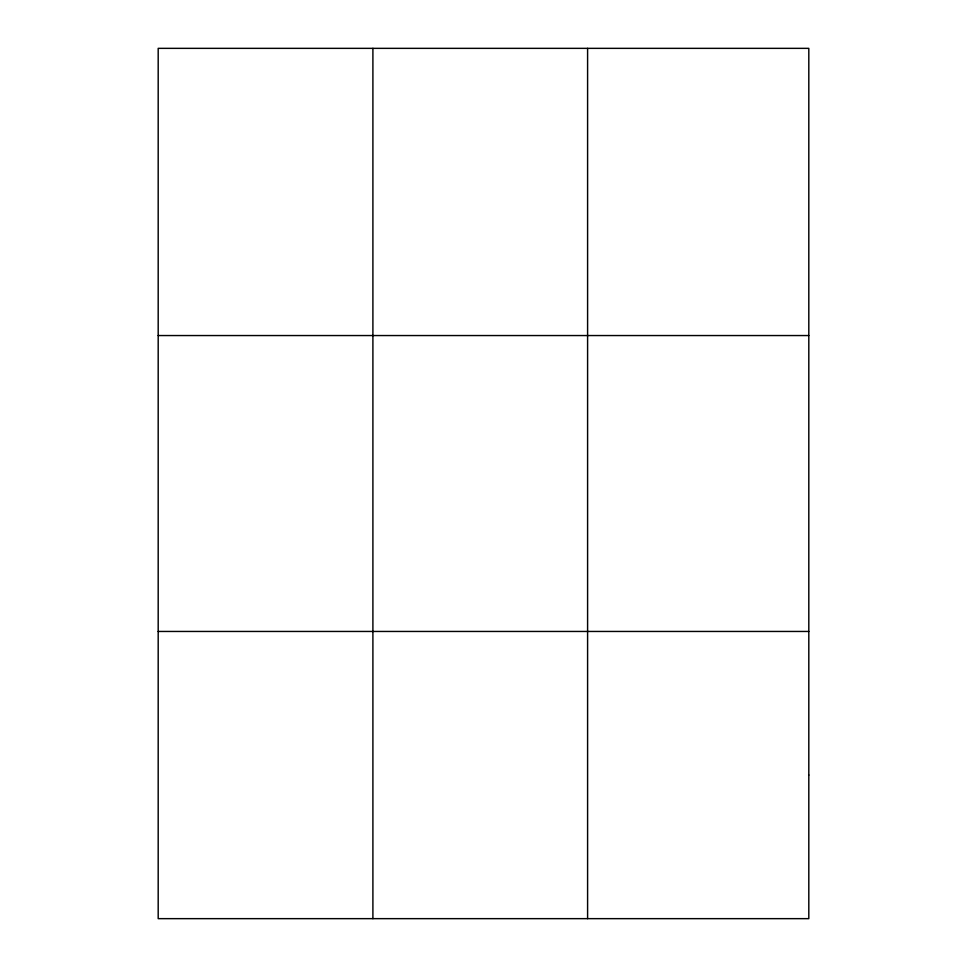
<?xml version="1.0" encoding="UTF-8"?>
<svg xmlns="http://www.w3.org/2000/svg" width="967" height="967" viewBox="0 0 967 967"><rect width="100%" height="100%" fill="white"/><g stroke="black" fill="none" stroke-linecap="round" stroke-linejoin="round"><path stroke-width="1.45" d="M372.899 918.65L372.899 48.35M587.598 918.65L587.598 48.35M158.189 335.549L808.811 335.549M158.189 631.451L808.811 631.451M808.811 775.051L808.811 918.65L158.189 918.65L158.189 48.35L808.811 48.35L808.811 775.051"/></g></svg>
